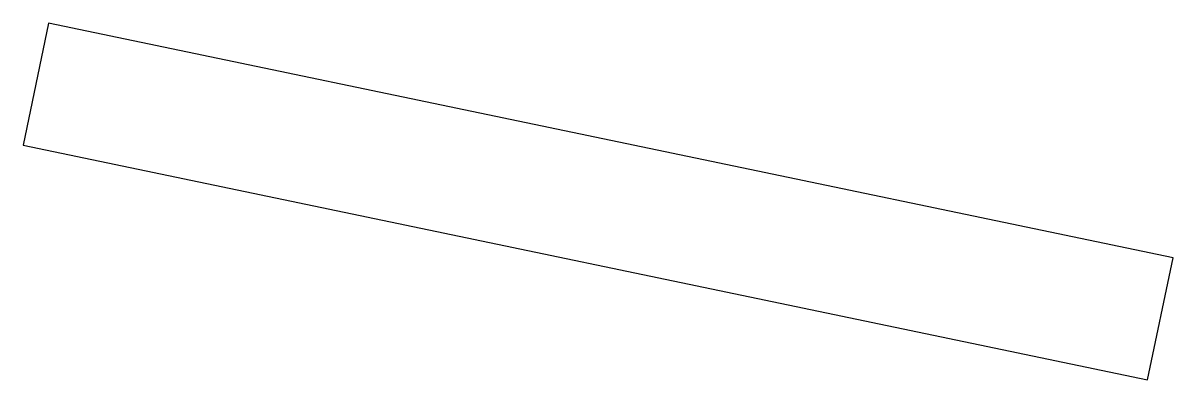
# Model space of a CAD drawing. Extents: x 0 to 20.8, y 0 to 6.4.
import ezdxf

# ---------------------------------------------------------------- set-up
doc = ezdxf.new("R2010")
doc.units = 0
doc.layers.get('0').update_dxf_attribs({"linetype": 'CONTINUOUS'})

msp = doc.modelspace()

# ---------------------------------------------------------------- linework, layer by layer
msp.add_lwpolyline([(0.459, 6.432), (0, 4.229), (20.306, -0.005), (20.765, 2.198)], close=True)

doc.saveas('drawing.dxf')
